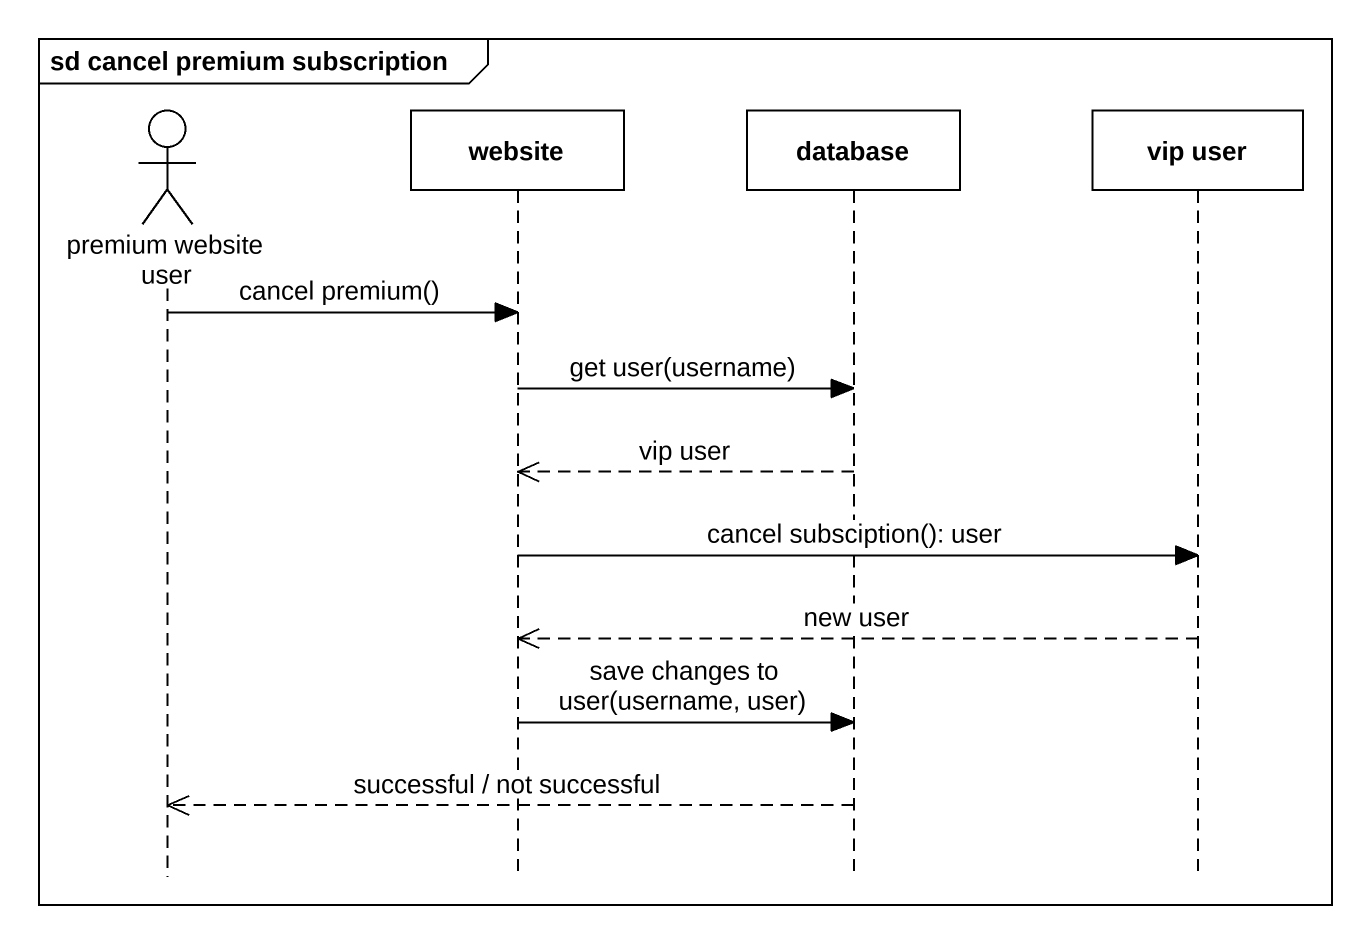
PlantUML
@startuml
mainframe sd cancel premium subscription
hide footbox
actor "premium website user" as premium_website_user
participant website
participant "database" as database_
participant "vip user" as vip_user

premium_website_user -> website : cancel premium()
website -> database_ : get user(username)
database_ -->> website : vip user
website -> vip_user : cancel subsciption(): user
vip_user -->> website : new user
website -> database_ : save changes to user(username, user)
database_ -->> premium_website_user : successful / not successful
@enduml
